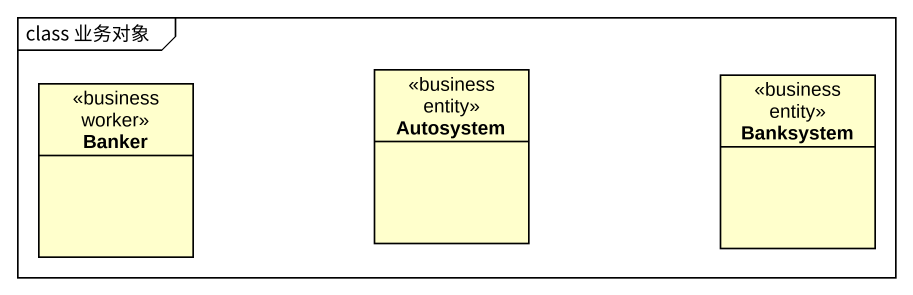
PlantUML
@startuml
mainframe class 业务对象
hide circle
hide empty members
class Autosystem <<business entity>>
class Banker <<business worker>>
class Banksystem <<business entity>>
@enduml
